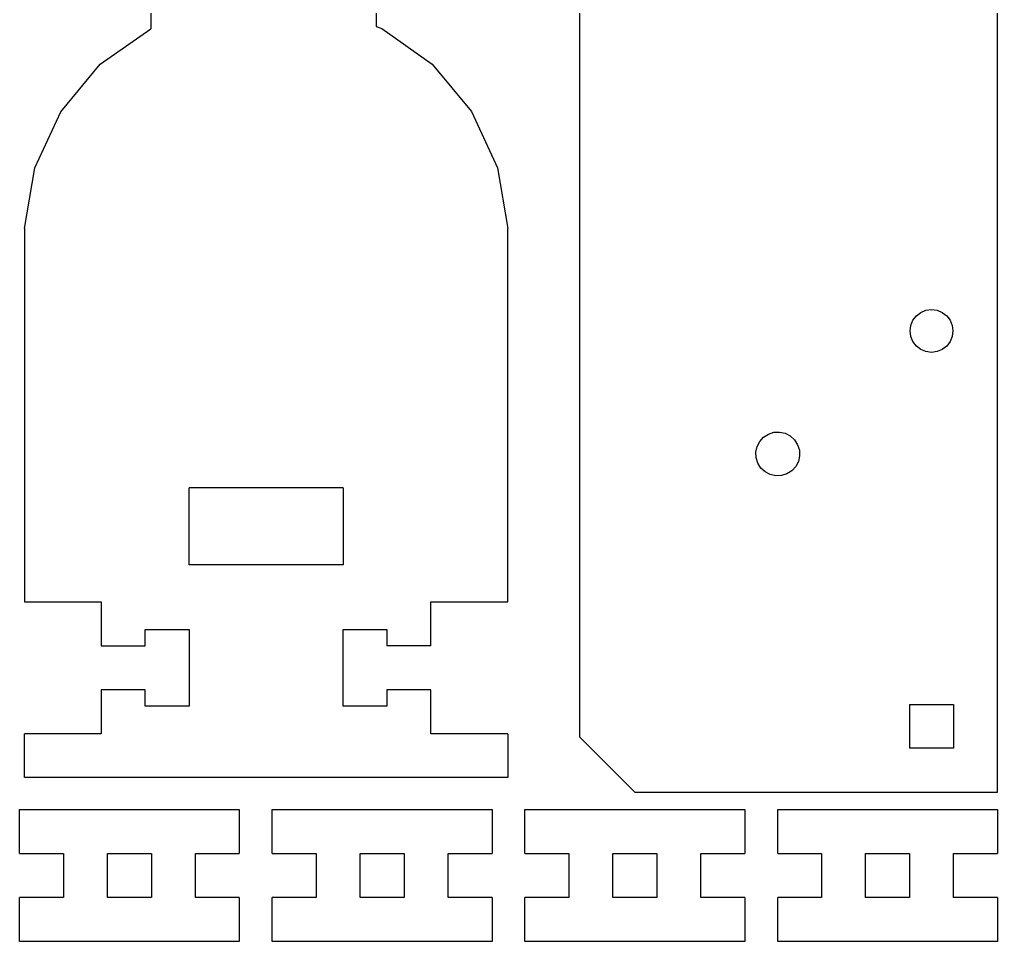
# Model space of a CAD drawing. Extents: x 0 to 201, y 0 to 275.
# Drawn here: x 112.4 to 201.4, y 0.1 to 84.1 of the extents above; entities that cross this region are included whole.
import ezdxf

# ---------------------------------------------------------------- set-up
doc = ezdxf.new("R2010")
doc.units = 0
doc.layers.add('PROFILEEDGES', color=7, linetype='CONTINUOUS')

msp = doc.modelspace()

# ---------------------------------------------------------------- linework, layer by layer
at = {"layer": 'PROFILEEDGES', "color": 7}
for points in [[(201.428133, 13.719776), (201.428133, 213.719776)], [(163.428119, 18.719777), (163.428119, 163.719775)], [(124.367713, 125.863846), (124.367713, 83.236912)], [(145.367719, 125.863846), (144.870144, 83.443017)], [(119.777298, 79.999521), (124.367713, 83.236912)], [(144.870144, 83.443017), (145.38788, 83.251906), (149.974961, 80.008884), (153.566336, 75.689148), (155.917344, 70.587081), (156.867728, 65.050379)], [(116.181187, 75.684354), (119.777298, 79.999521)], [(112.867731, 65.050379), (113.824464, 70.585479), (116.181187, 75.684354)], [(112.867731, 65.050379), (112.867731, 31.050379)], [(156.867728, 31.050379), (156.867728, 65.050379)], [(193.739368, 56.694777), (194.049274, 57.098635), (194.453134, 57.408526)], [(194.453134, 57.408526), (194.923431, 57.603332)], [(194.923431, 57.603332), (195.428124, 57.669777)], [(195.428124, 57.669777), (195.932817, 57.603332)], [(195.932817, 57.603332), (196.40314, 57.408526)], [(196.40314, 57.408526), (196.806973, 57.098635)], [(196.806973, 57.098635), (197.11688, 56.694777)], [(193.478118, 55.719777), (193.544582, 56.224474)], [(193.544582, 56.224474), (193.739368, 56.694777)], [(197.11688, 56.694777), (197.311693, 56.224474)], [(197.311693, 56.224474), (197.378129, 55.719777)], [(193.544582, 55.21508), (193.478118, 55.719777)], [(193.739368, 54.744777), (193.544582, 55.21508)], [(197.311693, 55.21508), (197.11688, 54.744777)], [(197.378129, 55.719777), (197.311693, 55.21508)], [(194.049274, 54.340919), (193.739368, 54.744777)], [(194.453134, 54.031027), (194.049274, 54.340919)], [(196.806973, 54.340919), (196.40314, 54.031027)], [(197.11688, 54.744777), (196.806973, 54.340919)], [(194.923431, 53.836221), (194.453134, 54.031027)], [(195.428124, 53.769777), (194.923431, 53.836221)], [(195.932817, 53.836221), (195.428124, 53.769777)], [(196.40314, 54.031027), (195.932817, 53.836221)], [(179.78982, 45.66693), (180.142563, 46.051866), (180.582882, 46.332392)], [(180.582882, 46.332392), (181.080828, 46.489392)], [(181.080828, 46.489392), (181.602428, 46.512168)], [(181.602428, 46.512166), (182.112174, 46.399162)], [(182.112174, 46.399162), (182.575274, 46.158081)], [(179.548732, 45.203817), (179.78982, 45.66693)], [(182.575274, 46.158081), (182.960216, 45.805352)], [(182.960216, 45.805352), (183.240754, 45.365013)], [(179.435728, 44.694088), (179.548732, 45.203817)], [(179.458509, 44.17248), (179.435755, 44.694088)], [(183.240754, 45.365013), (183.397731, 44.867073)], [(183.397731, 44.867073), (183.420486, 44.345465)], [(179.615513, 43.67454), (179.458509, 44.17248)], [(179.89605, 43.234202), (179.615513, 43.67454)], [(183.307508, 43.835736), (183.06642, 43.372624)], [(183.420512, 44.345465), (183.307508, 43.835736)], [(180.744093, 42.640392), (180.280966, 42.881473), (179.89605, 43.234202)], [(182.713704, 42.987688), (182.273358, 42.707161)], [(183.06642, 43.372624), (182.713704, 42.987688)], [(181.775412, 42.550161), (181.253813, 42.527386), (180.744093, 42.640392)], [(182.273358, 42.707161), (181.775412, 42.550161)], [(127.867727, 34.42442), (127.867727, 41.42442)], [(141.867731, 41.42442), (127.867727, 41.42442)], [(141.867731, 41.42442), (141.867731, 34.42442)], [(141.867731, 34.42442), (127.867727, 34.42442)], [(112.867731, 31.050379), (119.867733, 31.050379)], [(119.867733, 31.050379), (119.867733, 27.050379)], [(149.867726, 31.050379), (156.867728, 31.050379)], [(149.867726, 27.050379), (149.867726, 31.050379)], [(123.86773, 28.550379), (127.867727, 28.550379)], [(123.86773, 27.050379), (123.86773, 28.550379)], [(127.867727, 28.550379), (127.867727, 21.550379)], [(149.867726, 23.050379), (145.867729, 23.050379), (145.867729, 21.550379), (141.867731, 21.550379), (141.867731, 28.550379), (145.867729, 28.550379)], [(145.867729, 28.550379), (145.867729, 27.050379)], [(119.867733, 27.050379), (123.86773, 27.050379)], [(149.867726, 27.050379), (145.867729, 27.050379)], [(119.867733, 23.050379), (119.867733, 19.050379)], [(123.86773, 23.050379), (119.867733, 23.050379)], [(123.86773, 21.550379), (123.86773, 23.050379)], [(149.867726, 19.050379), (149.867726, 23.050379)], [(127.867727, 21.550379), (123.86773, 21.550379)], [(193.428138, 21.719776), (197.428136, 21.719776), (197.428136, 17.719776)], [(193.428138, 21.719776), (193.428138, 17.719776)], [(112.867731, 15.050379), (112.867731, 19.050379)], [(119.867733, 19.050379), (112.867731, 19.050379)], [(156.867728, 19.050379), (149.867726, 19.050379)], [(156.867728, 19.050379), (156.867728, 15.050379)], [(168.428136, 13.719776), (163.428119, 18.719777)], [(197.428136, 17.719776), (193.428138, 17.719776)], [(156.867728, 15.050379), (112.867731, 15.050379)], [(168.428136, 13.719776), (201.428133, 13.719776)], [(112.428126, 12.132276), (132.428126, 12.132276)], [(112.428126, 8.132276), (112.428126, 12.132276)], [(132.428126, 12.132276), (132.428126, 8.132276)], [(135.428125, 12.132276), (155.428125, 12.132276)], [(135.428125, 8.132276), (135.428125, 12.132276)], [(155.428125, 12.132276), (155.428125, 8.132276)], [(158.428124, 12.132276), (178.428116, 12.132276)], [(158.428124, 8.132276), (158.428124, 12.132276)], [(178.428116, 12.132276), (178.428116, 8.132276)], [(181.42812, 12.132276), (201.428133, 12.132276)], [(181.42812, 8.132276), (181.42812, 12.132276)], [(201.428133, 12.132276), (201.428133, 8.132276)], [(112.428126, 8.132276), (116.428126, 8.132276)], [(116.428126, 8.132276), (116.428126, 4.132277)], [(120.428126, 4.132277), (120.428126, 8.132276)], [(120.428126, 8.132276), (124.428126, 8.132276)], [(124.428126, 8.132276), (124.428126, 4.132277)], [(128.428126, 4.132277), (128.428126, 8.132276)], [(128.428126, 8.132276), (132.428126, 8.132276)], [(135.428125, 8.132276), (139.428125, 8.132276)], [(139.428125, 8.132276), (139.428125, 4.132277)], [(143.428125, 4.132277), (143.428125, 8.132276)], [(143.428125, 8.132276), (147.428125, 8.132276)], [(147.428125, 8.132276), (147.428125, 4.132277)], [(151.428125, 4.132277), (151.428125, 8.132276)], [(151.428125, 8.132276), (155.428125, 8.132276)], [(158.428124, 8.132276), (162.428124, 8.132276)], [(162.428124, 8.132276), (162.428124, 4.132277)], [(166.428126, 4.132277), (166.428126, 8.132276)], [(166.428126, 8.132276), (170.428126, 8.132276)], [(170.428126, 8.132276), (170.428126, 4.132277)], [(174.428118, 4.132277), (174.428118, 8.132276)], [(174.428118, 8.132276), (178.428116, 8.132276)], [(181.42812, 8.132276), (185.428117, 8.132276)], [(185.428117, 8.132276), (185.428117, 4.132277)], [(189.428115, 4.132277), (189.428115, 8.132276)], [(189.428115, 8.132276), (193.428112, 8.132276)], [(193.428112, 8.132276), (193.428112, 4.132277)], [(197.428136, 4.132277), (197.428136, 8.132276)], [(197.428136, 8.132276), (201.428133, 8.132276)], [(112.428126, 0.132277), (112.428126, 4.132277)], [(116.428126, 4.132277), (112.428126, 4.132277)], [(124.428126, 4.132277), (120.428126, 4.132277)], [(132.428126, 4.132277), (128.428126, 4.132277)], [(132.428126, 4.132277), (132.428126, 0.132277)], [(135.428125, 0.132277), (135.428125, 4.132277)], [(139.428125, 4.132277), (135.428125, 4.132277)], [(147.428125, 4.132277), (143.428125, 4.132277)], [(155.428125, 4.132277), (151.428125, 4.132277)], [(155.428125, 4.132277), (155.428125, 0.132277)], [(158.428124, 0.132277), (158.428124, 4.132277)], [(162.428124, 4.132277), (158.428124, 4.132277)], [(170.428126, 4.132277), (166.428126, 4.132277)], [(178.428116, 4.132277), (174.428118, 4.132277)], [(178.428116, 4.132277), (178.428116, 0.132277)], [(181.42812, 0.132277), (181.42812, 4.132277)], [(185.428117, 4.132277), (181.42812, 4.132277)], [(193.428112, 4.132277), (189.428115, 4.132277)], [(201.428133, 4.132277), (197.428136, 4.132277)], [(201.428133, 4.132277), (201.428133, 0.132277)], [(132.428126, 0.132277), (112.428126, 0.132277)], [(155.428125, 0.132277), (135.428125, 0.132277)], [(178.428116, 0.132277), (158.428124, 0.132277)], [(201.428133, 0.132277), (181.42812, 0.132277)]]:
    msp.add_lwpolyline(points, dxfattribs=at)

doc.saveas('drawing.dxf')
